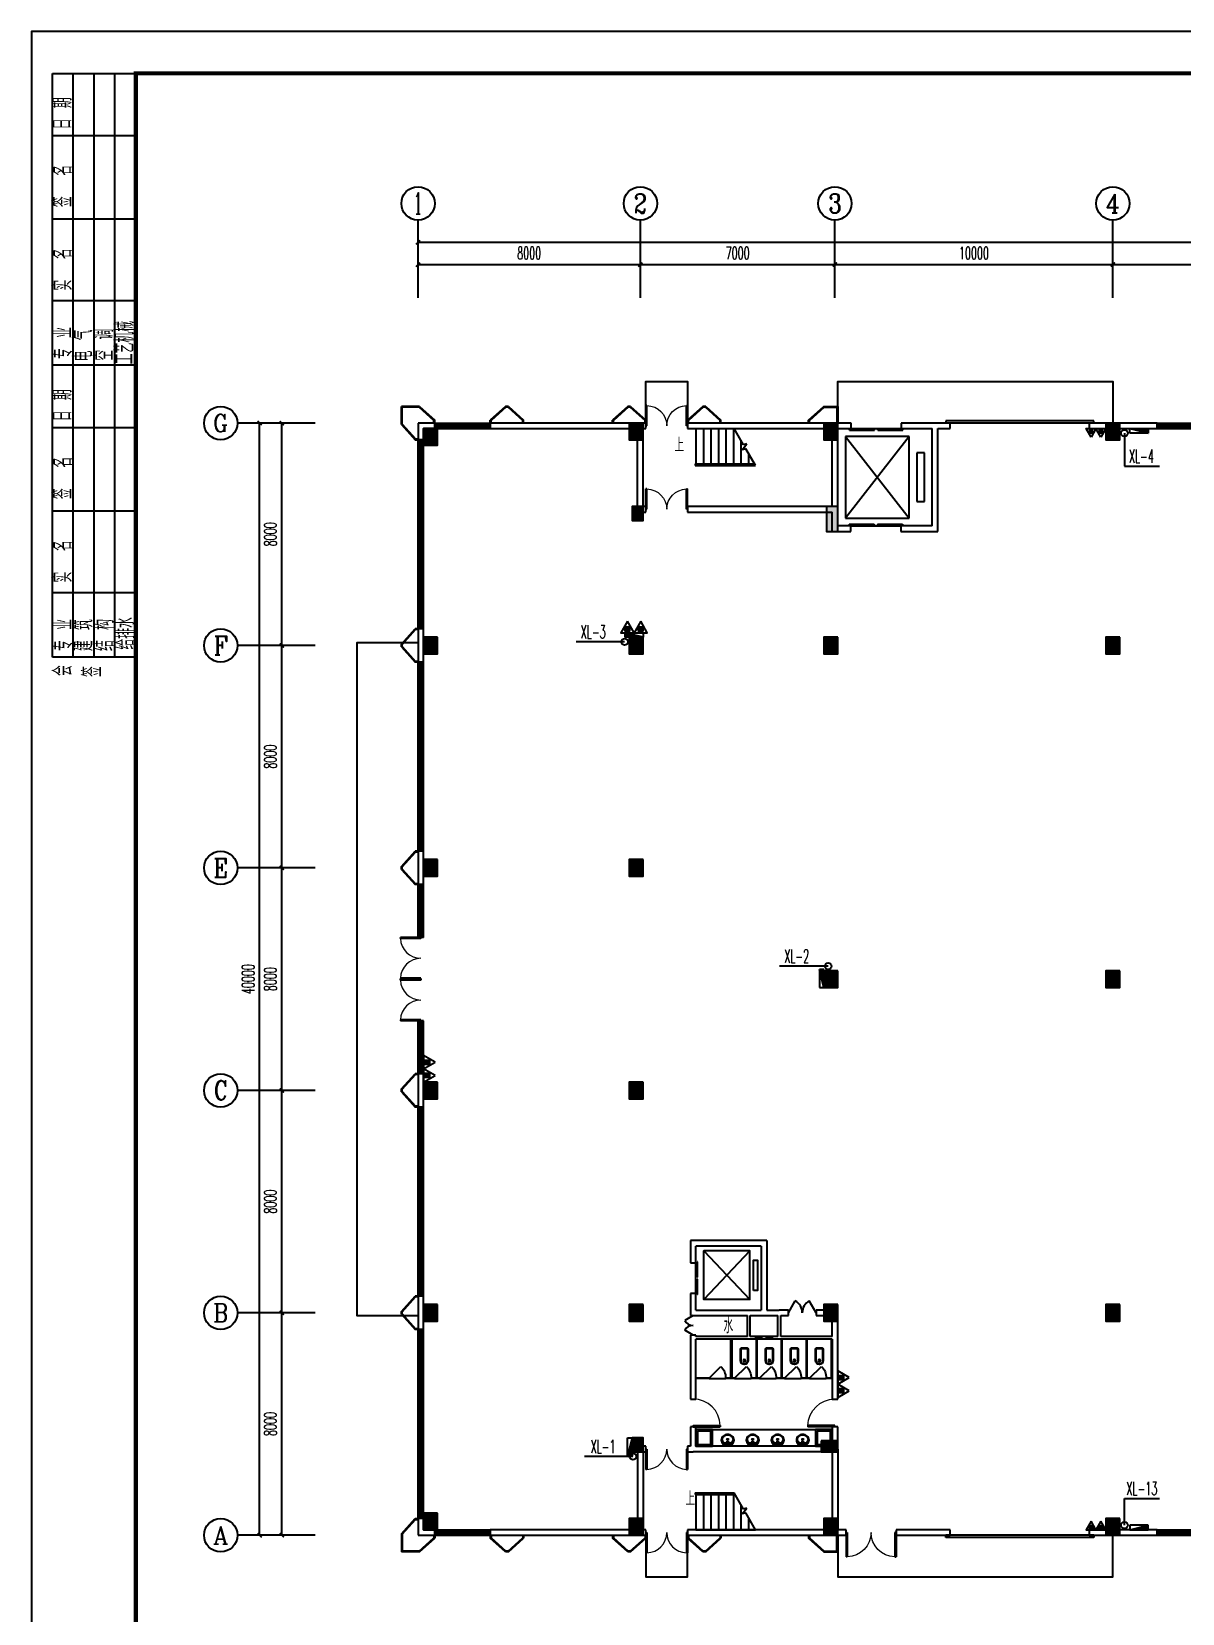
# Model space of a CAD drawing. Extents: x -620248 to 571765, y -684907 to -323071.
# Drawn here: x -247209 to -205806, y -511067 to -454182 of the extents above; entities that cross this region are included whole.
import ezdxf
from ezdxf.enums import TextEntityAlignment as Align

# ---------------------------------------------------------------- set-up
doc = ezdxf.new("R2010")
doc.units = 0
doc.header["$LTSCALE"] = 1000
doc.header["$MEASUREMENT"] = 0
doc.linetypes.add('DASH', pattern=[0.35, 0.25, -0.1])
for name, color, linetype in [('4', 4, 'Continuous'), ('9', 9, 'Continuous'), ('AXIS', 3, 'Continuous'), ('AXIS_TEXT', 7, 'Continuous'), ('DIM_SYMB', 3, 'Continuous'), ('EQUIP_消火栓', 7, 'Continuous'), ('EQUIP_灭火器', 7, 'Continuous'), ('EVTR', 2, 'Continuous'), ('K+T', 252, 'Continuous'), ('PUB_HATCH', 8, 'Continuous'), ('PUB_TITLE', 4, 'Continuous'), ('STAIR', 2, 'Continuous'), ('TWT_LEAD', 3, 'Continuous'), ('TWT_TEXT', 7, 'Continuous'), ('VPIPE-消防', 1, 'Continuous'), ('WALL', 7, 'Continuous'), ('WINDOW', 4, 'Continuous')]:
    doc.layers.add(name, color=color, linetype=linetype)
doc.styles.add('_TCH_AXIS', font='COMPLEX', dxfattribs={"bigfont": 'GBCBIG'})
doc.styles.add('_TCH_DIM', font='SIMPLEX.shx', dxfattribs={"width": 0.8, "bigfont": 'GBCBIG.shx'})
doc.styles.add('_TCH_DIM_T3', font='SIMPLEX.shx', dxfattribs={"width": 0.564706, "bigfont": 'GBCBIG.shx'})
doc.styles.add('COMPLEX', font='COMPLEX')
doc.styles.add('天正', font='SIMPLEX.shx', dxfattribs={"width": 0.7, "bigfont": 'HZTXT.shx'})
doc.dimstyles.new('_TCH_ARCH&&150', dxfattribs={"dimtxt": 446.25, "dimasz": 150, "dimexe": 375, "dimexo": 450, "dimgap": 189.375, "dimtad": 1, "dimdec": 0, "dimzin": 0, "dimdsep": 46, "dimtxsty": '_TCH_DIM_T3', "dimblk": 'ARCHTICK', "dimcen": 0.09, "dimclrt": 7, "dimazin": 2, "dimtfac": 1, "dimtdec": 0, "dimtix": 1, "dimtmove": 2, "dimatfit": 3, "dimfxl": 1, "dimtolj": 1, "dimtzin": 0, "dimarcsym": 0})

# ---------------------------------------------------------------- blocks, each defined once
blk = doc.blocks.new('A$C2E844E90')
at = {"layer": 'PUB_HATCH'}
for points in [[(7600, 0), (8100, 0), (8100, 600), (7600, 600)], [(14600, 0), (15100, 0), (15100, 600), (14600, 600)], [(24750, 0), (25250, 0), (25250, 600), (24750, 600)], [(200, -200), (700, -200), (700, 400), (200, 400)], [(7700, -2900), (8100, -2900), (8100, -2400), (7700, -2400)], [(14700, -3300), (15100, -3300), (15100, -2400), (14700, -2400)], [(200, -7700), (700, -7700), (700, -7100), (200, -7100)], [(7600, -7700), (8100, -7700), (8100, -7100), (7600, -7100)], [(14600, -7700), (15100, -7700), (15100, -7100), (14600, -7100)], [(24750, -7700), (25250, -7700), (25250, -7100), (24750, -7100)], [(200, -15700), (700, -15700), (700, -15100), (200, -15100)], [(7600, -15700), (8100, -15700), (8100, -15100), (7600, -15100)], [(14600, -19700), (15100, -19700), (15100, -19100), (14600, -19100)], [(24750, -19700), (25250, -19700), (25250, -19100), (24750, -19100)], [(200, -23700), (700, -23700), (700, -23100), (200, -23100)], [(7600, -23700), (8100, -23700), (8100, -23100), (7600, -23100)], [(200, -31700), (700, -31700), (700, -31100), (200, -31100)], [(7600, -31700), (8100, -31700), (8100, -31100), (7600, -31100)], [(14600, -31700), (15100, -31700), (15100, -31100), (14600, -31100)], [(24750, -31700), (25250, -31700), (25250, -31100), (24750, -31100)], [(8100, -35900), (7700, -35900), (7700, -36400), (8100, -36400)], [(15100, -36400), (15100, -36000), (14500, -36000), (14500, -36400)], [(200, -39200), (700, -39200), (700, -38600), (200, -38600)], [(7600, -39400), (8100, -39400), (8100, -38800), (7600, -38800)], [(14600, -39400), (15100, -39400), (15100, -38800), (14600, -38800)], [(24750, -39400), (25250, -39400), (25250, -38800), (24750, -38800)]]:
    blk.add_hatch(color=7, dxfattribs=at).paths.add_polyline_path(points)
at = {"layer": 'WALL'}
for points in [[(8100, 600), (7600, 600), (7600, 0), (8100, 0)], [(15100, 600), (14600, 600), (14600, 0), (15100, 0)], [(25250, 600), (24750, 600), (24750, 0), (25250, 0)], [(700, 400), (200, 400), (200, -200), (700, -200)], [(8100, -2400), (7700, -2400), (7700, -2900), (8100, -2900)], [(15100, -2400), (14700, -2400), (14700, -3300), (15100, -3300)], [(700, -7100), (200, -7100), (200, -7700), (700, -7700)], [(8100, -7100), (7600, -7100), (7600, -7700), (8100, -7700)], [(15100, -7100), (14600, -7100), (14600, -7700), (15100, -7700)], [(25250, -7100), (24750, -7100), (24750, -7700), (25250, -7700)], [(700, -15100), (200, -15100), (200, -15700), (700, -15700)], [(8100, -15100), (7600, -15100), (7600, -15700), (8100, -15700)], [(15100, -19100), (14600, -19100), (14600, -19700), (15100, -19700)], [(25250, -19100), (24750, -19100), (24750, -19700), (25250, -19700)], [(700, -23100), (200, -23100), (200, -23700), (700, -23700)], [(8100, -23100), (7600, -23100), (7600, -23700), (8100, -23700)], [(700, -31100), (200, -31100), (200, -31700), (700, -31700)], [(8100, -31100), (7600, -31100), (7600, -31700), (8100, -31700)], [(15100, -31100), (14600, -31100), (14600, -31700), (15100, -31700)], [(25250, -31100), (24750, -31100), (24750, -31700), (25250, -31700)], [(7700, -36400), (8100, -36400), (8100, -35900), (7700, -35900)], [(14500, -36000), (14500, -36400), (15100, -36400), (15100, -36000)], [(700, -38600), (200, -38600), (200, -39200), (700, -39200)], [(8100, -38800), (7600, -38800), (7600, -39400), (8100, -39400)], [(15100, -38800), (14600, -38800), (14600, -39400), (15100, -39400)], [(25250, -38800), (24750, -38800), (24750, -39400), (25250, -39400)]]:
    blk.add_lwpolyline(points, close=True, dxfattribs=at)
blk = doc.blocks.new('A$C58C370F3')
at = {"layer": 'K+T'}
for points in [[(465, 138), (59, 138, 0.388189), (0, 88), (0, -88, 0.388189), (59, -138), (465, -138, 0.97895)], [(465, 118), (58, 118, 0.382017), (20, 86), (20, -86, 0.382017), (58, -118), (465, -118, 0.977255)]]:
    blk.add_lwpolyline(points, format="xyb", close=True, dxfattribs=at)
blk.add_circle((462, 0), 40, dxfattribs=at)
blk = doc.blocks.new('$DorLib2D$00000114')
at = {"color": 0}
blk.add_line((0.5, 0), (-0.207, 0.707), dxfattribs=at)
blk.add_arc((0.5, 0), 1, 135, 180, dxfattribs=at)
blk = doc.blocks.new('A$C03CD7C06')
at = {"layer": 'K+T'}
for p, q in [((-350, 1410), (-460, 1410)), ((-460, 1410), (-460, 0)), ((-440, 1390), (-350, 1390)), ((-440, 1390), (-440, 0)), ((-350, 1410), (250, 1410)), ((-350, 1390), (-350, 1410)), ((460, 1410), (250, 1410)), ((250, 1410), (250, 1390)), ((250, 1390), (440, 1390)), ((440, 1390), (440, 0)), ((460, 1410), (460, 0)), ((-440, 0), (-460, 0)), ((460, 0), (440, 0))]:
    blk.add_line(p, q, dxfattribs=at)
at = {"layer": 'K+T', "xscale": 600, "yscale": 600, "zscale": -600, "rotation": 180}
blk.add_blockref('$DorLib2D$00000114', (-50, 1400), dxfattribs=at)
at = {"layer": 'K+T', "rotation": 90}
blk.add_blockref('A$C58C370F3', (0, 310), dxfattribs=at)
blk = doc.blocks.new('A$C013c3c15')
at = {"layer": '9'}
for p, q in [((0, 600), (0, 500)), ((30, 600), (30, 513)), ((1170, 600), (1170, 513)), ((1200, 600), (1200, 500)), ((550, 0), (0, 500)), ((562, 30), (30, 513)), ((650, 0), (550, 0)), ((638, 30), (562, 30)), ((638, 30), (1170, 513)), ((650, 0), (1200, 500))]:
    blk.add_line(p, q, dxfattribs=at)
blk = doc.blocks.new('A$Cf4c09cbc')
at = {"layer": '9'}
for p, q in [((0, 650), (500, 1200)), ((30, 637), (512, 1170)), ((500, 1200), (600, 1200)), ((512, 1170), (600, 1170)), ((0, 650), (0, 0)), ((30, 637), (30, 30)), ((1170, 600), (1170, 513)), ((1200, 600), (1200, 500)), ((650, 0), (0, 0)), ((638, 30), (30, 30)), ((638, 30), (1170, 513)), ((650, 0), (1200, 500))]:
    blk.add_line(p, q, dxfattribs=at)
blk = doc.blocks.new('A$C7fd66507')
at = {"layer": '9'}
for points in [[(150, 600), (150, 500), (700, 0), (1200, 0), (1200, 600)], [(180, 600), (180, 513), (712, 30), (1170, 30), (1170, 600)], [(700, 0), (1200, 0), (1200, 600)]]:
    blk.add_lwpolyline(points, dxfattribs=at)
blk = doc.blocks.new('$DorLib2D$00000002')
for p, q in [((-0.5, 0), (-0.5, 0.4875)), ((-0.475, 0.4875), (-0.5, 0.4875)), ((-0.475, 0), (-0.475, 0.4875)), ((0.475, 0), (0.475, 0.4875)), ((0.475, 0.4875), (0.5, 0.4875)), ((0.5, 0), (0.5, 0.4875)), ((-0.5, 0), (-0.475, 0)), ((0.5, 0), (0.475, 0))]:
    blk.add_line(p, q)
at = {"lineweight": 13}
for centre, start, end in [((-0.4875, 0), 0, 88.53072), ((0.4875, 0), 91.46928, 180)]:
    blk.add_arc(centre, 0.4875, start, end, dxfattribs=at)
blk = doc.blocks.new('_ArchTick')
at = {"color": 0, "linetype": 'ByBlock', "const_width": 0.4}
blk.add_lwpolyline([(-0.5, -0.5), (0.5, 0.5)], dxfattribs=at)
blk = doc.blocks.new('*D480')
at = {"layer": 'AXIS', "color": 0, "lineweight": -2, "transparency": 16777216}
for p, q in [((7700, 53450), (7700, 55375)), ((115700, 53450), (115700, 55375)), ((7700, 55000), (115700, 55000))]:
    blk.add_line(p, q, dxfattribs=at)
at = {"layer": 'Defpoints', "color": 0, "transparency": 16777216}
for p in [(115700, 55000), (7700, 53000), (115700, 53000)]:
    blk.add_point(p, dxfattribs=at)
at = {"layer": 'AXIS', "color": 0, "lineweight": -2, "transparency": 16777216, "xscale": 150, "yscale": 150, "zscale": 150, "rotation": 180}
blk.add_blockref('_ArchTick', (7700, 55000), dxfattribs=at)
at = {"layer": 'AXIS', "color": 0, "lineweight": -2, "transparency": 16777216, "xscale": 150, "yscale": 150, "zscale": 150}
blk.add_blockref('_ArchTick', (115700, 55000), dxfattribs=at)
at = {"layer": 'AXIS', "color": 7, "transparency": 16777216, "insert": (61700, 55412), "char_height": 446.2, "attachment_point": 5, "style": '_TCH_DIM_T3'}
blk.add_mtext('\\A1;108000', dxfattribs=at)
blk = doc.blocks.new('*D481')
at = {"layer": 'AXIS', "color": 0, "lineweight": -2, "transparency": 16777216}
for p, q in [((7700, 53450), (7700, 54575)), ((7700, 54200), (15700, 54200)), ((15700, 53450), (15700, 54575))]:
    blk.add_line(p, q, dxfattribs=at)
at = {"layer": 'Defpoints', "color": 0, "transparency": 16777216}
for p in [(15700, 54200), (7700, 53000), (15700, 53000)]:
    blk.add_point(p, dxfattribs=at)
at = {"layer": 'AXIS', "color": 0, "lineweight": -2, "transparency": 16777216, "xscale": 150, "yscale": 150, "zscale": 150, "rotation": 180}
blk.add_blockref('_ArchTick', (7700, 54200), dxfattribs=at)
at = {"layer": 'AXIS', "color": 0, "lineweight": -2, "transparency": 16777216, "xscale": 150, "yscale": 150, "zscale": 150}
blk.add_blockref('_ArchTick', (15700, 54200), dxfattribs=at)
at = {"layer": 'AXIS', "color": 7, "transparency": 16777216, "insert": (11700, 54612), "char_height": 446.2, "attachment_point": 5, "style": '_TCH_DIM_T3'}
blk.add_mtext('\\A1;8000', dxfattribs=at)
blk = doc.blocks.new('*D482')
at = {"layer": 'AXIS', "color": 0, "lineweight": -2, "transparency": 16777216}
for p, q in [((15700, 53450), (15700, 54575)), ((15700, 54200), (22700, 54200)), ((22700, 53450), (22700, 54575))]:
    blk.add_line(p, q, dxfattribs=at)
at = {"layer": 'Defpoints', "color": 0, "transparency": 16777216}
for p in [(22700, 54200), (15700, 53000), (22700, 53000)]:
    blk.add_point(p, dxfattribs=at)
at = {"layer": 'AXIS', "color": 0, "lineweight": -2, "transparency": 16777216, "xscale": 150, "yscale": 150, "zscale": 150, "rotation": 180}
blk.add_blockref('_ArchTick', (15700, 54200), dxfattribs=at)
at = {"layer": 'AXIS', "color": 0, "lineweight": -2, "transparency": 16777216, "xscale": 150, "yscale": 150, "zscale": 150}
blk.add_blockref('_ArchTick', (22700, 54200), dxfattribs=at)
at = {"layer": 'AXIS', "color": 7, "transparency": 16777216, "insert": (19200, 54612), "char_height": 446.2, "attachment_point": 5, "style": '_TCH_DIM_T3'}
blk.add_mtext('\\A1;7000', dxfattribs=at)
blk = doc.blocks.new('*D483')
at = {"layer": 'AXIS', "color": 0, "lineweight": -2, "transparency": 16777216}
for p, q in [((22700, 53450), (22700, 54575)), ((22700, 54200), (32700, 54200)), ((32700, 53450), (32700, 54575))]:
    blk.add_line(p, q, dxfattribs=at)
at = {"layer": 'Defpoints', "color": 0, "transparency": 16777216}
for p in [(32700, 54200), (22700, 53000), (32700, 53000)]:
    blk.add_point(p, dxfattribs=at)
at = {"layer": 'AXIS', "color": 0, "lineweight": -2, "transparency": 16777216, "xscale": 150, "yscale": 150, "zscale": 150, "rotation": 180}
blk.add_blockref('_ArchTick', (22700, 54200), dxfattribs=at)
at = {"layer": 'AXIS', "color": 0, "lineweight": -2, "transparency": 16777216, "xscale": 150, "yscale": 150, "zscale": 150}
blk.add_blockref('_ArchTick', (32700, 54200), dxfattribs=at)
at = {"layer": 'AXIS', "color": 7, "transparency": 16777216, "insert": (27700, 54612), "char_height": 446.2, "attachment_point": 5, "style": '_TCH_DIM_T3'}
blk.add_mtext('\\A1;10000', dxfattribs=at)
blk = doc.blocks.new('*D484')
at = {"layer": 'AXIS', "color": 0, "lineweight": -2, "transparency": 16777216}
for p, q in [((32700, 53450), (32700, 54575)), ((32700, 54200), (42700, 54200)), ((42700, 53450), (42700, 54575))]:
    blk.add_line(p, q, dxfattribs=at)
at = {"layer": 'Defpoints', "color": 0, "transparency": 16777216}
for p in [(42700, 54200), (32700, 53000), (42700, 53000)]:
    blk.add_point(p, dxfattribs=at)
at = {"layer": 'AXIS', "color": 0, "lineweight": -2, "transparency": 16777216, "xscale": 150, "yscale": 150, "zscale": 150, "rotation": 180}
blk.add_blockref('_ArchTick', (32700, 54200), dxfattribs=at)
at = {"layer": 'AXIS', "color": 0, "lineweight": -2, "transparency": 16777216, "xscale": 150, "yscale": 150, "zscale": 150}
blk.add_blockref('_ArchTick', (42700, 54200), dxfattribs=at)
at = {"layer": 'AXIS', "color": 7, "transparency": 16777216, "insert": (37700, 54612), "char_height": 446.2, "attachment_point": 5, "style": '_TCH_DIM_T3'}
blk.add_mtext('\\A1;10000', dxfattribs=at)
blk = doc.blocks.new('*D494')
at = {"layer": 'AXIS', "color": 0, "lineweight": -2, "transparency": 16777216}
for p, q in [((3550, 48500), (1625, 48500)), ((2000, 8500), (2000, 48500)), ((3550, 8500), (1625, 8500))]:
    blk.add_line(p, q, dxfattribs=at)
at = {"layer": 'Defpoints', "color": 0, "transparency": 16777216}
for p in [(2000, 48500), (4000, 48500), (4000, 8500)]:
    blk.add_point(p, dxfattribs=at)
at = {"layer": 'AXIS', "color": 0, "lineweight": -2, "transparency": 16777216, "xscale": 150, "yscale": 150, "zscale": 150}
for p, rotation in [((2000, 48500), 90), ((2000, 8500), 270)]:
    blk.add_blockref('_ArchTick', p, dxfattribs=dict(at, rotation=rotation))
at = {"layer": 'AXIS', "color": 7, "transparency": 16777216, "insert": (1588, 28500), "char_height": 446.2, "attachment_point": 5, "rotation": 90, "style": '_TCH_DIM_T3'}
blk.add_mtext('\\A1;40000', dxfattribs=at)
blk = doc.blocks.new('*D495')
at = {"layer": 'AXIS', "color": 0, "lineweight": -2, "transparency": 16777216}
for p, q in [((3550, 16500), (2425, 16500)), ((2800, 8500), (2800, 16500)), ((3550, 8500), (2425, 8500))]:
    blk.add_line(p, q, dxfattribs=at)
at = {"layer": 'Defpoints', "color": 0, "transparency": 16777216}
for p in [(2800, 16500), (4000, 16500), (4000, 8500)]:
    blk.add_point(p, dxfattribs=at)
at = {"layer": 'AXIS', "color": 0, "lineweight": -2, "transparency": 16777216, "xscale": 150, "yscale": 150, "zscale": 150}
for p, rotation in [((2800, 16500), 90), ((2800, 8500), 270)]:
    blk.add_blockref('_ArchTick', p, dxfattribs=dict(at, rotation=rotation))
at = {"layer": 'AXIS', "color": 7, "transparency": 16777216, "insert": (2388, 12500), "char_height": 446.2, "attachment_point": 5, "rotation": 90, "style": '_TCH_DIM_T3'}
blk.add_mtext('\\A1;8000', dxfattribs=at)
blk = doc.blocks.new('*D496')
at = {"layer": 'AXIS', "color": 0, "lineweight": -2, "transparency": 16777216}
for p, q in [((3550, 24500), (2425, 24500)), ((2800, 16500), (2800, 24500)), ((3550, 16500), (2425, 16500))]:
    blk.add_line(p, q, dxfattribs=at)
at = {"layer": 'Defpoints', "color": 0, "transparency": 16777216}
for p in [(2800, 24500), (4000, 24500), (4000, 16500)]:
    blk.add_point(p, dxfattribs=at)
at = {"layer": 'AXIS', "color": 0, "lineweight": -2, "transparency": 16777216, "xscale": 150, "yscale": 150, "zscale": 150}
for p, rotation in [((2800, 24500), 90), ((2800, 16500), 270)]:
    blk.add_blockref('_ArchTick', p, dxfattribs=dict(at, rotation=rotation))
at = {"layer": 'AXIS', "color": 7, "transparency": 16777216, "insert": (2388, 20500), "char_height": 446.2, "attachment_point": 5, "rotation": 90, "style": '_TCH_DIM_T3'}
blk.add_mtext('\\A1;8000', dxfattribs=at)
blk = doc.blocks.new('*D497')
at = {"layer": 'AXIS', "color": 0, "lineweight": -2, "transparency": 16777216}
for p, q in [((3550, 32500), (2425, 32500)), ((2800, 24500), (2800, 32500)), ((3550, 24500), (2425, 24500))]:
    blk.add_line(p, q, dxfattribs=at)
at = {"layer": 'Defpoints', "color": 0, "transparency": 16777216}
for p in [(2800, 32500), (4000, 32500), (4000, 24500)]:
    blk.add_point(p, dxfattribs=at)
at = {"layer": 'AXIS', "color": 0, "lineweight": -2, "transparency": 16777216, "xscale": 150, "yscale": 150, "zscale": 150}
for p, rotation in [((2800, 32500), 90), ((2800, 24500), 270)]:
    blk.add_blockref('_ArchTick', p, dxfattribs=dict(at, rotation=rotation))
at = {"layer": 'AXIS', "color": 7, "transparency": 16777216, "insert": (2388, 28500), "char_height": 446.2, "attachment_point": 5, "rotation": 90, "style": '_TCH_DIM_T3'}
blk.add_mtext('\\A1;8000', dxfattribs=at)
blk = doc.blocks.new('*D498')
at = {"layer": 'AXIS', "color": 0, "lineweight": -2, "transparency": 16777216}
for p, q in [((3550, 40500), (2425, 40500)), ((2800, 32500), (2800, 40500)), ((3550, 32500), (2425, 32500))]:
    blk.add_line(p, q, dxfattribs=at)
at = {"layer": 'Defpoints', "color": 0, "transparency": 16777216}
for p in [(2800, 40500), (4000, 40500), (4000, 32500)]:
    blk.add_point(p, dxfattribs=at)
at = {"layer": 'AXIS', "color": 0, "lineweight": -2, "transparency": 16777216, "xscale": 150, "yscale": 150, "zscale": 150}
for p, rotation in [((2800, 40500), 90), ((2800, 32500), 270)]:
    blk.add_blockref('_ArchTick', p, dxfattribs=dict(at, rotation=rotation))
at = {"layer": 'AXIS', "color": 7, "transparency": 16777216, "insert": (2388, 36500), "char_height": 446.2, "attachment_point": 5, "rotation": 90, "style": '_TCH_DIM_T3'}
blk.add_mtext('\\A1;8000', dxfattribs=at)
blk = doc.blocks.new('*D499')
at = {"layer": 'AXIS', "color": 0, "lineweight": -2, "transparency": 16777216}
for p, q in [((3550, 48500), (2425, 48500)), ((2800, 40500), (2800, 48500)), ((3550, 40500), (2425, 40500))]:
    blk.add_line(p, q, dxfattribs=at)
at = {"layer": 'Defpoints', "color": 0, "transparency": 16777216}
for p in [(2800, 48500), (4000, 48500), (4000, 40500)]:
    blk.add_point(p, dxfattribs=at)
at = {"layer": 'AXIS', "color": 0, "lineweight": -2, "transparency": 16777216, "xscale": 150, "yscale": 150, "zscale": 150}
for p, rotation in [((2800, 48500), 90), ((2800, 40500), 270)]:
    blk.add_blockref('_ArchTick', p, dxfattribs=dict(at, rotation=rotation))
at = {"layer": 'AXIS', "color": 7, "transparency": 16777216, "insert": (2388, 44500), "char_height": 446.2, "attachment_point": 5, "rotation": 90, "style": '_TCH_DIM_T3'}
blk.add_mtext('\\A1;8000', dxfattribs=at)
blk = doc.blocks.new('$TCHSYS$WIN2D')
for p, q in [((-0.5, 0.5), (0.5, 0.5)), ((-0.5, 0.5), (-0.5, -0.5)), ((0.5, 0.5), (0.5, -0.5)), ((0.5, 0.1667), (-0.5, 0.1667)), ((0.5, -0.1667), (-0.5, -0.1667)), ((-0.5, -0.5), (0.5, -0.5))]:
    blk.add_line(p, q)
blk = doc.blocks.new('$DorLib2D$00000001')
for p, q in [((0.45, 0.975), (0.5, 0.975)), ((0.45, 0), (0.45, 0.975)), ((0.5, 0), (0.5, 0.975)), ((0.5, 0), (0.45, 0))]:
    blk.add_line(p, q)
at = {"lineweight": 13}
blk.add_arc((0.475, 0), 0.975, 91.4693, 180, dxfattribs=at)
blk = doc.blocks.new('$lvtry$00000179')
at = {"color": 0, "linetype": 'ByBlock'}
for p, q in [((-32, -102), (-92, -102)), ((-13, -178), (-40, -70)), ((35, -64), (-35, -64)), ((13, -178), (-13, -178)), ((40, -70), (13, -178)), ((92, -102), (32, -102))]:
    blk.add_line(p, q, dxfattribs=at)
blk.add_lwpolyline([(0, -406, 0.088425), (89, -391, 0.093738), (162, -347, 0.102376), (212, -280, 0.10945), (229, -203, 0.109452), (212, -127, 0.102376), (162, -60, 0.093738), (89, -16, 0.088423), (0, 0, 0.088427), (-89, -16, 0.093738), (-162, -60, 0.102376), (-212, -127, 0.109452), (-229, -203, 0.109451), (-212, -280, 0.102376), (-162, -347, 0.093738), (-89, -391, 0.088425)], format="xyb", close=True, dxfattribs=at)
for centre, radius in [((-64, -76), 20.4), ((-64, -76), 15.4), ((0, -229), 25.4), ((63, -76), 20.4), ((63, -76), 15.4)]:
    blk.add_circle(centre, radius, dxfattribs=at)
for centre, radius, start, end in [((-88, -229), 116, 151.0888, 180), ((-88, -229), 116, 180, 208.9112), ((-45, -252), 164, 126.8699, 151.0888), ((-45, -205), 164, 208.9112, 233.1301), ((-18, -288), 210, 123.9045, 126.8699), ((-18, -169), 210, 233.1301, 252.7421), ((-92, -178), 76.2, 90, 123.9045), ((0, -111), 270, 252.7421, 270), ((-35, -68), 5, 90, 194.0362), ((0, -111), 270, 270, 287.2579), ((35, -68), 5, 345.9638, 90), ((18, -169), 210, 287.2579, 306.8699), ((92, -178), 76.2, 57.7402, 90), ((45, -252), 164, 28.9112, 57.7402), ((45, -205), 164, 306.8699, 331.0888), ((88, -229), 116, 0, 28.9112), ((88, -229), 116, 331.0888, 0)]:
    blk.add_arc(centre, radius, start, end, dxfattribs=at)
at = {"color": 0}
for p in [(0, -76), (0, -229)]:
    blk.add_point(p, dxfattribs=at)
blk = doc.blocks.new('$DorLib2D$00000126')
at = {"color": 0, "linetype": 'Continuous'}
for p, q in [((-0.532, 0.5), (-0.532, 0.9)), ((0.532, 0.9), (0.532, 0.5))]:
    blk.add_line(p, q, dxfattribs=at)
at = {"color": 0, "linetype": 'DASH'}
for p, q in [((-0.532, 0.9), (0.532, 0.9)), ((-0.532, 0.5), (0.532, 0.5))]:
    blk.add_line(p, q, dxfattribs=at)
blk = doc.blocks.new('$DORLIB2D$00000127')
at = {"color": 0}
for points in [[(-0.533, 0.795), (-0.533, 0.69)], [(-0.033, 0.795), (-0.533, 0.795)], [(-0.033, 0.69), (-0.533, 0.69)], [(-0.033, 0.795), (-0.033, 0.69)], [(0.533, 0.795), (0.033, 0.795)], [(0.033, 0.795), (0.033, 0.69)], [(0.533, 0.69), (0.033, 0.69)], [(0.533, 0.795), (0.533, 0.69)], [(0.5, 0.5), (-0.5, 0.5)]]:
    blk.add_lwpolyline(points, dxfattribs=at)
blk = doc.blocks.new('$DorLib2D$00000231')
at = {"color": 0}
for p, q in [((-0.5, 0), (-0.25, 0.433)), ((0.5, 0), (0.25, 0.433))]:
    blk.add_line(p, q, dxfattribs=at)
for centre, start, end in [((-0.5, 0), 0, 60), ((0.5, 0), 120, 180)]:
    blk.add_arc(centre, 0.5, start, end, dxfattribs=at)
blk = doc.blocks.new('_AXISO')
blk.add_circle((0, 0), 0.5)
at = {"layer": 'AXIS_TEXT', "style": 'COMPLEX', "width": 1.041667}
blk.add_attdef('A', text='', height=0.56, dxfattribs=at).set_placement((-0.25, -0.28), (0.25, -0.28), align=Align.FIT)
blk = doc.blocks.new('小签')
at = {"layer": '4'}
for p, q in [((-16433, 275229), (-16433, 289229)), ((-16433, 289229), (-14433, 289229)), ((-15933, 275229), (-15933, 289229)), ((-15433, 275229), (-15433, 289229)), ((-14933, 275229), (-14933, 289229)), ((-14433, 275229), (-14433, 289229)), ((-14433, 287729), (-16433, 287729)), ((-14433, 285729), (-16433, 285729)), ((-14433, 283773), (-16433, 283773)), ((-14433, 282229), (-16433, 282229)), ((-14433, 280729), (-16433, 280729)), ((-14433, 278729), (-16433, 278729)), ((-14433, 276773), (-16433, 276773)), ((-14433, 275229), (-16433, 275229))]:
    blk.add_line(p, q, dxfattribs=at)
at = {"layer": '4', "style": '_TCH_DIM', "width": 0.8}
for s, p in [('日 期', (-15971, 287889)), ('签  名', (-15966, 286022)), ('实  名', (-15966, 284022)), ('专 业', (-15960, 282382)), ('电 气', (-15476, 282324)), ('空 调', (-14973, 282341)), ('工艺机械', (-14479, 282255)), ('日 期', (-15971, 280889)), ('签  名', (-15966, 279022)), ('实  名', (-15966, 277022)), ('专 业', (-15952, 275382)), ('建 筑', (-15465, 275376)), ('结 构', (-14963, 275380)), ('给排水', (-14463, 275413)), ('会', (-15962, 274781)), ('签', (-15258, 274757))]:
    blk.add_text(s, height=450, rotation=90, dxfattribs=at).set_placement(p)
blk = doc.blocks.new('$TwtSys$00000434')
for p, q in [((-0.5, 0.5), (-0.5, -0.5)), ((-0.5, -0.5), (0.5, 0.5)), ((0.5, 0.5), (-0.5, 0.5)), ((0.5, -0.5), (0.5, 0.5)), ((-0.5, -0.5), (0.5, -0.5))]:
    blk.add_line(p, q)
blk.add_solid([(0.5, -0.5), (0.5, 0.5), (-0.5, -0.5)])
blk = doc.blocks.new('$TwtSys$00000546')
h = blk.add_hatch()
h.set_pattern_fill('ANSI31', color=256, scale=200, style=0)
h.set_pattern_definition([(45, (-38543.802, -6670.83), (-17.67767, 17.67767), [])])
h.paths.add_polyline_path([(-65, 174), (65, 174), (65, 44), (-65, 44)])
for points in [[(0, 344), (-198, 0), (198, 0)], [(-65, 174), (65, 174), (65, 44), (-65, 44)]]:
    blk.add_lwpolyline(points, close=True)
blk = doc.blocks.new('A$C25C0409E')
at = {"layer": '4'}
for points in [[(15900, 48500), (15900, 50000), (17400, 50000), (17400, 48500)], [(22800, 48500), (22800, 50000), (32700, 50000), (32700, 48500)], [(7700, 40600), (5500, 40600), (5500, 16400), (7700, 16400)], [(15900, 8500), (15900, 7000), (17400, 7000), (17400, 8500)], [(22800, 8500), (22800, 7000), (32700, 7000), (32700, 8500)]]:
    blk.add_lwpolyline(points, dxfattribs=at)
at = {"layer": 'AXIS'}
for p, q in [((7700, 53000), (7700, 55800)), ((15700, 53000), (15700, 55800)), ((22700, 53000), (22700, 55800)), ((32700, 53000), (32700, 55800)), ((4000, 48500), (1200, 48500)), ((4000, 40500), (1200, 40500)), ((4000, 32500), (1200, 32500)), ((4000, 24500), (1200, 24500)), ((4000, 16500), (1200, 16500)), ((4000, 8500), (1200, 8500))]:
    blk.add_line(p, q, dxfattribs=at)
at = {"layer": 'DIM_SYMB'}
for points in [[(17336.3, 47724, 0, 0, 0), (18819.4, 47724, 120, 0, 0), (19269.4, 47724, 0, 0, 0)], [(17336.3, 9276, 0, 0, 0), (18819.4, 9276, 120, 0, 0), (19269.4, 9276, 0, 0, 0)]]:
    blk.add_lwpolyline(points, format="xyseb", dxfattribs=at)
at = {"layer": 'EVTR'}
for p, q in [((25375, 48020), (23075, 48020)), ((23075, 48020), (23075, 45080)), ((25375, 48020), (23075, 45080)), ((23075, 48020), (25375, 45080)), ((25375, 45080), (25375, 48020)), ((25925, 47425), (25650, 47425)), ((25650, 47425), (25650, 45675)), ((25925, 45675), (25925, 47425)), ((25650, 45675), (25925, 45675)), ((23075, 45080), (25375, 45080)), ((19637.5, 16975), (17987.5, 16975))]:
    blk.add_line(p, q, dxfattribs=at)
blk.add_lwpolyline([(19637.5, 18725), (17987.5, 18725), (19637.5, 16975), (19637.5, 18725), (17987.5, 16975), (17987.5, 18725)], dxfattribs=at)
blk.add_lwpolyline([(19775, 17300), (19775, 18400), (19912.5, 18400), (19912.5, 17300)], close=True, dxfattribs=at)
at = {"layer": 'K+T'}
for p, q in [((18080, 15550), (18060, 15550)), ((18960, 14160), (18960, 15550)), ((18980, 15550), (18960, 15550)), ((18980, 14140), (18980, 15550)), ((18170, 14140), (17700, 14140)), ((17720, 14160), (18170, 14160)), ((18170, 14160), (18170, 14140)), ((18170, 14140), (18770, 14140)), ((18770, 14140), (18770, 14160)), ((18770, 14160), (18960, 14160)), ((18980, 14140), (18770, 14140)), ((17700, 12300), (22600, 12300))]:
    blk.add_line(p, q, dxfattribs=at)
for points in [[(17700, 12300), (17700, 11700), (18300, 11700), (18300, 12300), (17700, 12300)], [(22000, 12300), (22000, 11700), (22600, 11700), (22600, 12300), (22000, 12300)]]:
    blk.add_lwpolyline(points, dxfattribs=at)
for points in [[(17760, 12240), (17760, 11760), (18240, 11760), (18240, 12240)], [(22060, 12240), (22060, 11760), (22540, 11760), (22540, 12240)]]:
    blk.add_lwpolyline(points, close=True, dxfattribs=at)
at = {"layer": 'STAIR'}
for p, q in [((17700, 48300), (19072.5, 48300)), ((17700, 48300), (17700, 47035)), ((17970, 48300), (17970, 47035)), ((18240, 48300), (18240, 47035)), ((18510, 48300), (18510, 47035)), ((18780, 48300), (18780, 47035)), ((19050, 48300), (19050, 47035)), ((19410.1, 47715.3), (19072.5, 48300)), ((19320, 47871.3), (19320, 47035)), ((19359.5, 47542), (19532.4, 47748.1)), ((19489.9, 47577), (19359.5, 47542)), ((19532.4, 47748.1), (19410.1, 47715.3)), ((19837.5, 46975), (19489.9, 47577)), ((19590, 47403.7), (19590, 47035)), ((17670, 47035), (19802.9, 47035)), ((17670, 47035), (17670, 46975)), ((17670, 46975), (19837.5, 46975)), ((17700, 46975), (19837.5, 46975)), ((17670, 10025), (19072.5, 10025)), ((17670, 10025), (17670, 9965)), ((17670, 9965), (19107.1, 9965)), ((17700, 10025), (19072.5, 10025)), ((17700, 9965), (17700, 8700)), ((17970, 9965), (17970, 8700)), ((18240, 9965), (18240, 8700)), ((18510, 9965), (18510, 8700)), ((18780, 9965), (18780, 8700)), ((19050, 9965), (19050, 8700)), ((19410.1, 9440.3), (19072.5, 10025)), ((19320, 9596.3), (19320, 8700)), ((19359.5, 9267), (19532.4, 9473.1)), ((19489.9, 9302), (19359.5, 9267)), ((19532.4, 9473.1), (19410.1, 9440.3)), ((19837.5, 8700), (19489.9, 9302)), ((19590, 9128.7), (19590, 8700)), ((17700, 8700), (19837.5, 8700))]:
    blk.add_line(p, q, dxfattribs=at)
at = {"layer": 'WALL'}
for p, q in [((7700, 48500), (7700, 47899.9)), ((8300, 48500), (7700, 48500)), ((8300, 48300), (8300, 48500)), ((15700, 48500), (10300, 48500)), ((10300, 48500), (10300, 48300)), ((15900, 48500), (15700, 48500)), ((15900, 48300), (15900, 48500)), ((22700, 48500), (17400, 48500)), ((17400, 48500), (17400, 48300)), ((23280, 48500), (22700, 48500)), ((23280, 48300), (23280, 48500)), ((26300, 48500), (25080, 48500)), ((25080, 48500), (25080, 48300)), ((26850, 48500), (26300, 48500)), ((26850, 48300), (26850, 48500)), ((34300, 48500), (31850, 48500)), ((31850, 48500), (31850, 48300)), ((34300, 48300), (34300, 48500)), ((7700, 47899.9), (7900, 47899.9)), ((7900, 47899.9), (7900, 48300)), ((7900, 48300), (8300, 48300)), ((10300, 48300), (15600, 48300)), ((15600, 45300), (15600, 48300)), ((15800, 48300), (15900, 48300)), ((15800, 45500), (15800, 48300)), ((17400, 48300), (22600, 48300)), ((22600, 45500), (22600, 48300)), ((22800, 45400), (22800, 48300)), ((22800, 48300), (23280, 48300)), ((25080, 48300), (26200, 48300)), ((26200, 44800), (26200, 48300)), ((26400, 48300), (26850, 48300)), ((26400, 44600), (26400, 48300)), ((31850, 48300), (34300, 48300)), ((15600, 45300), (15900, 45300)), ((15900, 45500), (15800, 45500)), ((15900, 45300), (15900, 45500)), ((22600, 45500), (17400, 45500)), ((17400, 45500), (17400, 45300)), ((17400, 45300), (22600, 45300)), ((22600, 44600), (22600, 45300)), ((22800, 44800), (22800, 45400)), ((22600, 44600), (23275, 44600)), ((23275, 44800), (22800, 44800)), ((23275, 44600), (23275, 44800)), ((26200, 44800), (25075, 44800)), ((25075, 44800), (25075, 44600)), ((25075, 44600), (26400, 44600)), ((7900, 41099.9), (7700, 41099.9)), ((7700, 41099.9), (7700, 39900)), ((7900, 39900), (7900, 41099.9)), ((7700, 39900), (7900, 39900)), ((7900, 33100), (7700, 33100)), ((7700, 33100), (7700, 31900)), ((7900, 31900), (7900, 33100)), ((7700, 31900), (7900, 31900)), ((7900, 25100), (7700, 25100)), ((7700, 25100), (7700, 23900)), ((7900, 23900), (7900, 25100)), ((7700, 23900), (7900, 23900)), ((20250, 19100), (17500, 19100)), ((17500, 19100), (17500, 18300)), ((20050, 18900), (17700, 18900)), ((17700, 18300), (17700, 18900)), ((20050, 18900), (20050, 16600)), ((20250, 19100), (20250, 16600)), ((17500, 18300), (17700, 18300)), ((7900, 17100), (7700, 17100)), ((7700, 17100), (7700, 15900.1)), ((7900, 15900.1), (7900, 17100)), ((17700, 17200), (17500, 17200)), ((17500, 17200), (17500, 16500)), ((17700, 16600), (17700, 17200)), ((17500, 16500), (17500, 16400)), ((17700, 16600), (19600, 16600)), ((19600, 16600), (20050, 16600)), ((20250, 16600), (20700, 16600)), ((21025, 16600), (20700, 16600)), ((21025, 16400), (21025, 16600)), ((22800, 16600), (22025, 16600)), ((22025, 16600), (22025, 16400)), ((22800, 15600), (22800, 16600)), ((17500, 16400), (17700, 16400)), ((17700, 16400), (19550, 16400)), ((19550, 15650), (19550, 16400)), ((19650, 15650), (19650, 16400)), ((19650, 16400), (20150, 16400)), ((20150, 16400), (20650, 16400)), ((20650, 15650), (20650, 16400)), ((20750, 15650), (20750, 16400)), ((20750, 16400), (21025, 16400)), ((22025, 16400), (22600, 16400)), ((22600, 15650), (22600, 16400)), ((7700, 15900.1), (7900, 15900.1)), ((17700, 15700), (17500, 15700)), ((17500, 15700), (17500, 15600)), ((17500, 15600), (17500, 13400)), ((17700, 15650), (17700, 15700)), ((19550, 15650), (17700, 15650)), ((17700, 13400), (17700, 15550)), ((19600, 15550), (17700, 15550)), ((20700, 15550), (19600, 15550)), ((20650, 15650), (19650, 15650)), ((22600, 15550), (20700, 15550)), ((22600, 15650), (20750, 15650)), ((22600, 15550), (22600, 13400)), ((22800, 13400), (22800, 15600)), ((17500, 13400), (17700, 13400)), ((22600, 13400), (22800, 13400)), ((17700, 12400), (17500, 12400)), ((17500, 12400), (17500, 11700)), ((17700, 11700), (17700, 12400)), ((22800, 12400), (22600, 12400)), ((22600, 12400), (22600, 11700)), ((22800, 11600), (22800, 12400)), ((15900, 11700), (15600, 11700)), ((15600, 11700), (15600, 8700)), ((15800, 11500), (15900, 11500)), ((15800, 11500), (15800, 8700)), ((15900, 11500), (15900, 11700)), ((17500, 11700), (17400, 11700)), ((17400, 11700), (17400, 11500)), ((17400, 11500), (17600, 11500)), ((22600, 11500), (17600, 11500)), ((22600, 11700), (17700, 11700)), ((22600, 11500), (22600, 8700)), ((22800, 11600), (22800, 8700)), ((7900, 9100.1), (7700, 9100.1)), ((7700, 9100.1), (7700, 8500)), ((7900, 8700), (7900, 9100.1)), ((8300, 8700), (7900, 8700)), ((8300, 8500), (8300, 8700)), ((15600, 8700), (10300, 8700)), ((10300, 8700), (10300, 8500)), ((15900, 8700), (15800, 8700)), ((15900, 8500), (15900, 8700)), ((22600, 8700), (17400, 8700)), ((17400, 8700), (17400, 8500)), ((23100, 8700), (22800, 8700)), ((23100, 8500), (23100, 8700)), ((26850, 8700), (24900, 8700)), ((24900, 8700), (24900, 8500)), ((26850, 8500), (26850, 8700)), ((34300, 8700), (31850, 8700)), ((31850, 8700), (31850, 8500)), ((34300, 8500), (34300, 8700)), ((7700, 8500), (8300, 8500)), ((10300, 8500), (15700, 8500)), ((15700, 8500), (15900, 8500)), ((17400, 8500), (22700, 8500)), ((22700, 8500), (23100, 8500)), ((24900, 8500), (26850, 8500)), ((31850, 8500), (34300, 8500))]:
    blk.add_line(p, q, dxfattribs=at)
at = {"layer": 'WINDOW', "linetype": 'DASH'}
for p, q in [((19850, 15550, 900), (19850, 15650, 900)), ((20450, 15616.7, 900), (19850, 15616.7, 900)), ((20450, 15583.3, 900), (19850, 15583.3, 900)), ((20450, 15550, 900), (20450, 15650, 900))]:
    blk.add_line(p, q, dxfattribs=at)
at = {"xscale": -1, "rotation": 180}
for name, p in [('A$Cf4c09cbc', (7100, 49100)), ('A$C013c3c15', (10300, 49100)), ('A$C013c3c15', (14700, 49100)), ('A$C013c3c15', (17400, 49100)), ('A$C7fd66507', (21600, 49100)), ('A$C03CD7C06', (19440, 15550)), ('A$C03CD7C06', (20340, 15550)), ('A$C03CD7C06', (21240, 15550)), ('A$C03CD7C06', (22140, 15550))]:
    blk.add_blockref(name, p, dxfattribs=at)
for name, p in [('A$C2E844E90', (7700, 47900)), ('A$Cf4c09cbc', (7100, 7900)), ('A$C013c3c15', (10300, 7900)), ('A$C013c3c15', (14700, 7900)), ('A$C013c3c15', (17400, 7900)), ('A$C7fd66507', (21600, 7900))]:
    blk.add_blockref(name, p)
at = {"rotation": 270}
for p in [(7100, 41100), (7100, 33100), (7100, 25100), (7100, 17100)]:
    blk.add_blockref('A$C013c3c15', p, dxfattribs=at)
at = {"layer": 'AXIS'}
ref = blk.add_blockref('_AXISO', (7700, 56400), dxfattribs=dict(at, xscale=1200, yscale=1200, zscale=1200))
ref.add_attrib('A', '1', dxfattribs={"layer": 'AXIS_TEXT', "height": 772.1, "style": '_TCH_AXIS'}).set_placement((7534.6, 56014), (7865.4, 56014), align=Align.FIT)
ref = blk.add_blockref('_AXISO', (15700, 56400), dxfattribs=dict(at, xscale=1200, yscale=1200, zscale=1200))
ref.add_attrib('A', '2', dxfattribs={"layer": 'AXIS_TEXT', "height": 698.9, "style": '_TCH_AXIS'}).set_placement((15467, 56050.5), (15933, 56050.5), align=Align.FIT)
ref = blk.add_blockref('_AXISO', (22700, 56400), dxfattribs=dict(at, xscale=1200, yscale=1200, zscale=1200))
ref.add_attrib('A', '3', dxfattribs={"layer": 'AXIS_TEXT', "height": 698.9, "style": '_TCH_AXIS'}).set_placement((22467, 56050.5), (22933, 56050.5), align=Align.FIT)
ref = blk.add_blockref('_AXISO', (32700, 56400), dxfattribs=dict(at, xscale=1200, yscale=1200, zscale=1200))
ref.add_attrib('A', '4', dxfattribs={"layer": 'AXIS_TEXT', "height": 668.2, "style": '_TCH_AXIS'}).set_placement((32445.5, 56065.9), (32954.5, 56065.9), align=Align.FIT)
ref = blk.add_blockref('_AXISO', (600, 48500), dxfattribs=dict(at, xscale=1200, yscale=1200, zscale=1200))
ref.add_attrib('A', 'G', dxfattribs={"layer": 'AXIS_TEXT', "height": 637.8, "style": '_TCH_AXIS'}).set_placement((326.7, 48181.1), (873.3, 48181.1), align=Align.FIT)
ref = blk.add_blockref('_AXISO', (600, 40500), dxfattribs=dict(at, xscale=1200, yscale=1200, zscale=1200))
ref.add_attrib('A', 'F', dxfattribs={"layer": 'AXIS_TEXT', "height": 668.2, "style": '_TCH_AXIS'}).set_placement((345.5, 40165.9), (854.5, 40165.9), align=Align.FIT)
ref = blk.add_blockref('_AXISO', (600, 32500), dxfattribs=dict(at, xscale=1200, yscale=1200, zscale=1200))
ref.add_attrib('A', 'E', dxfattribs={"layer": 'AXIS_TEXT', "height": 668.2, "style": '_TCH_AXIS'}).set_placement((345.5, 32165.9), (854.5, 32165.9), align=Align.FIT)
ref = blk.add_blockref('_AXISO', (600, 24500), dxfattribs=dict(at, xscale=1200, yscale=1200, zscale=1200))
ref.add_attrib('A', 'C', dxfattribs={"layer": 'AXIS_TEXT', "height": 683.5, "style": '_TCH_AXIS'}).set_placement((355.9, 24158.2), (844.1, 24158.2), align=Align.FIT)
ref = blk.add_blockref('_AXISO', (600, 16500), dxfattribs=dict(at, xscale=1200, yscale=1200, zscale=1200))
ref.add_attrib('A', 'B', dxfattribs={"layer": 'AXIS_TEXT', "height": 652.9, "style": '_TCH_AXIS'}).set_placement((335.7, 16173.6), (864.3, 16173.6), align=Align.FIT)
ref = blk.add_blockref('_AXISO', (600, 8500), dxfattribs=dict(at, xscale=1200, yscale=1200, zscale=1200))
ref.add_attrib('A', 'A', dxfattribs={"layer": 'AXIS_TEXT', "height": 637.8, "style": '_TCH_AXIS'}).set_placement((326.7, 8181.1), (873.3, 8181.1), align=Align.FIT)
at = {"layer": 'K+T', "xscale": -600, "yscale": 600, "zscale": -600}
blk.add_blockref('$DorLib2D$00000114', (18470, 14150), dxfattribs=at)
at = {"layer": 'K+T', "rotation": 180}
for p in [(18841.3, 11720), (19741.3, 11720), (20641.3, 11720), (21541.3, 11720)]:
    blk.add_blockref('$lvtry$00000179', p, dxfattribs=at)
at = {"layer": 'WINDOW'}
for name, p, xscale, yscale, zscale, rotation in [('$DorLib2D$00000002', (16650, 48400), 1500, -1500, 1500, 180), ('$TCHSYS$WIN2D', (9300, 48400), -2000, 200, -2000, 180), ('$DorLib2D$00000126', (29350, 48400), 5000, -200, 5000, 180.0000000000001), ('$TCHSYS$WIN2D', (35200, 48400), -1800, 200, -1800, 180.0000000000001), ('$TCHSYS$WIN2D', (7800, 44499.9), 6800, -200, 6800, 90), ('$DORLIB2D$00000127', (24180, 48400), 1800, 200, 1800, 180), ('$DorLib2D$00000002', (16650, 45400), 1500, -1500, 1500, 180), ('$DORLIB2D$00000127', (24175, 44700), 1800, -200, 1800, 180), ('$TCHSYS$WIN2D', (7800, 36500), 6800, -200, 6800, 90), ('$TCHSYS$WIN2D', (7800, 30950), 1899.999999996537, -200, 1899.999999996537, 90), ('$DorLib2D$00000002', (7800, 29250), 1500, 1500, 1500, 90), ('$DorLib2D$00000002', (7800, 27750), 1500, 1500, 1500, 90), ('$TCHSYS$WIN2D', (7800, 26050), 1899.999999999971, -200, 1899.999999999971, 90), ('$TCHSYS$WIN2D', (7800, 20500), 6800, -200, 6800, 90), ('$DORLIB2D$00000127', (17600, 17750), 1100, 200, 1100, 270), ('$DorLib2D$00000231', (21525, 16500), 1000, 1000, 1000, 5.00258e-11), ('$DorLib2D$00000231', (17600, 16050), 700, 700, 700, 90), ('$TCHSYS$WIN2D', (7800, 12500.1), 6800, -200, 6800, 90), ('$DorLib2D$00000001', (17600, 12900), -1000, -1000, -1000, 90), ('$DorLib2D$00000001', (22700, 12900), -1000, 1000, -1000, 90), ('$DorLib2D$00000002', (16650, 11600), 1500, 1500, 1500, 180), ('$TCHSYS$WIN2D', (9300, 8600), -2000, 200, -2000, 180.0000000000008), ('$DorLib2D$00000002', (16650, 8600), 1500, 1500, 1500, 180), ('$DorLib2D$00000002', (24000, 8600), -1800, 1800, -1800, 179.9999999997923), ('$TCHSYS$WIN2D', (35200, 8600), -1800, 200, -1800, 179.9999999997923), ('$DorLib2D$00000126', (29350, 8600), 5000, 200, 5000, 179.9999999997923)]:
    blk.add_blockref(name, p, dxfattribs=dict(at, xscale=xscale, yscale=yscale, zscale=zscale, rotation=rotation))
at = {"layer": 'DIM_SYMB', "color": 7, "style": '_TCH_DIM', "width": 0.8}
for p in [(16928.6, 47461.5), (17321.4, 9567.5)]:
    blk.add_text('上', height=506.4, dxfattribs=at).set_placement(p)
at = {"layer": 'TWT_TEXT', "style": '_TCH_DIM', "width": 0.8}
blk.add_text('水', height=578.7, dxfattribs=at).set_placement((18691.9, 15765.8))
at = {"layer": 'AXIS'}
for p1, p2, distance, picture, middle in [((7700, 53000), (115700, 53000), 2000, '*D480', (61700, 55412.5)), ((7700, 53000), (15700, 53000), 1200, '*D481', (11700, 54612.5)), ((15700, 53000), (22700, 53000), 1200, '*D482', (19200, 54612.5)), ((22700, 53000), (32700, 53000), 1200, '*D483', (27700, 54612.5)), ((32700, 53000), (42700, 53000), 1200, '*D484', (37700, 54612.5)), ((4000, 8500), (4000, 48500), 2000, '*D494', (1587.5, 28500)), ((4000, 40500), (4000, 48500), 1200, '*D499', (2387.5, 44500)), ((4000, 32500), (4000, 40500), 1200, '*D498', (2387.5, 36500)), ((4000, 24500), (4000, 32500), 1200, '*D497', (2387.5, 28500)), ((4000, 16500), (4000, 24500), 1200, '*D496', (2387.5, 20500)), ((4000, 8500), (4000, 16500), 1200, '*D495', (2387.5, 12500))]:
    dim = blk.add_aligned_dim(p1=p1, p2=p2, distance=distance, dimstyle='_TCH_ARCH&&150', dxfattribs=at)
    dim.commit()
    dim.dimension.update_dxf_attribs({"geometry": picture, "text_midpoint": middle})

msp = doc.modelspace()

# ---------------------------------------------------------------- linework, layer by layer
at = {"layer": 'PUB_TITLE'}
msp.add_lwpolyline([(-247209.4, -543282.2), (-89559.4, -543282.2), (-89559.4, -454182.2), (-247209.4, -454182.2)], close=True, dxfattribs=at)
at = {"layer": 'PUB_TITLE', "const_width": 150}
msp.add_lwpolyline([(-243459.4, -541782.2), (-91059.4, -541782.2), (-91059.4, -455682.2), (-243459.4, -455682.2)], close=True, dxfattribs=at)
at = {"layer": 'TWT_LEAD'}
for p, q in [((-207891.9, -468624.6), (-207891.9, -469814.2)), ((-207891.9, -469814.2), (-206630.2, -469814.2)), ((-226358.9, -476124.6), (-227620.6, -476124.6)), ((-225872.8, -476124.6), (-226358.9, -476124.6)), ((-219037.7, -487789.4), (-220299.4, -487789.4)), ((-218551.6, -487789.4), (-219037.7, -487789.4)), ((-226058.9, -505424.6), (-227320.6, -505424.6)), ((-225572.8, -505424.6), (-226058.9, -505424.6)), ((-207891.9, -507893.6), (-207891.9, -506935.4)), ((-207891.9, -506935.4), (-206630.2, -506935.4))]:
    msp.add_line(p, q, dxfattribs=at)
at = {"layer": 'VPIPE-消防', "linetype": 'Continuous'}
for centre in [(-207891.9, -468624.6), (-225872.8, -476124.6), (-218551.6, -487789.4), (-225572.8, -505424.6), (-207891.9, -507893.6)]:
    msp.add_circle(centre, 120, dxfattribs=at)

# ---------------------------------------------------------------- block references
at = {"layer": '4', "xscale": 1.5, "yscale": 1.5, "zscale": 1.5}
msp.add_blockref('小签', (-221810.6, -889526), dxfattribs=at)
at = {"layer": '9'}
msp.add_blockref('A$C25C0409E', (-241007.3, -516759.1), dxfattribs=at)
at = {"layer": 'EQUIP_消火栓', "xscale": 650, "zscale": 650}
for p, yscale, rotation in [((-207365.9, -468539.1), -160, 359.9999999999998), ((-225532.3, -475879.1), -160, 179.9999999999998), ((-218787.3, -488234.1), 160, 90.00000000000014), ((-225687.3, -505084.1), -160, 269.9999999999998)]:
    msp.add_blockref('$TwtSys$00000434', p, dxfattribs=dict(at, yscale=yscale, rotation=rotation))
at = {"layer": 'EQUIP_消火栓', "xscale": 650, "yscale": 160, "zscale": 650}
msp.add_blockref('$TwtSys$00000434', (-207365.9, -507979.1), dxfattribs=at)
at = {"layer": 'EQUIP_灭火器'}
for p, xscale, yscale, zscale in [((-209093, -468459.1), 0.9, -0.9, 0.9), ((-208735.9, -468459.1), 0.9, -0.9, 0.9), ((-225770.4, -475799.1), 1.2, 1.2, 1.2), ((-225294.3, -475799.1), 1.2, 1.2, 1.2), ((-209093, -508059.1), 0.9, 0.9, 0.9), ((-208735.9, -508059.1), 0.9, 0.9, 0.9)]:
    msp.add_blockref('$TwtSys$00000546', p, dxfattribs=dict(at, xscale=xscale, yscale=yscale, zscale=zscale))
at = {"layer": 'EQUIP_灭火器', "xscale": 1.2, "yscale": 1.2, "zscale": 1.2, "rotation": 270}
for p in [(-233107.3, -491244.9), (-233107.3, -491721), (-218207.3, -502586.5), (-218207.3, -503062.6)]:
    msp.add_blockref('$TwtSys$00000546', p, dxfattribs=at)

# ---------------------------------------------------------------- texts
at = {"layer": 'TWT_LEAD', "color": 7, "style": '天正', "width": 0.525}
for s, p in [('XL-4', (-207729.1, -469694.2)), ('XL-3', (-227451.7, -476004.6)), ('XL-2', (-220130.6, -487669.4)), ('XL-1', (-227097.7, -505304.6)), ('XL-13', (-207819.1, -506815.4))]:
    msp.add_text(s, height=480, dxfattribs=at).set_placement(p)

doc.saveas('drawing.dxf')
